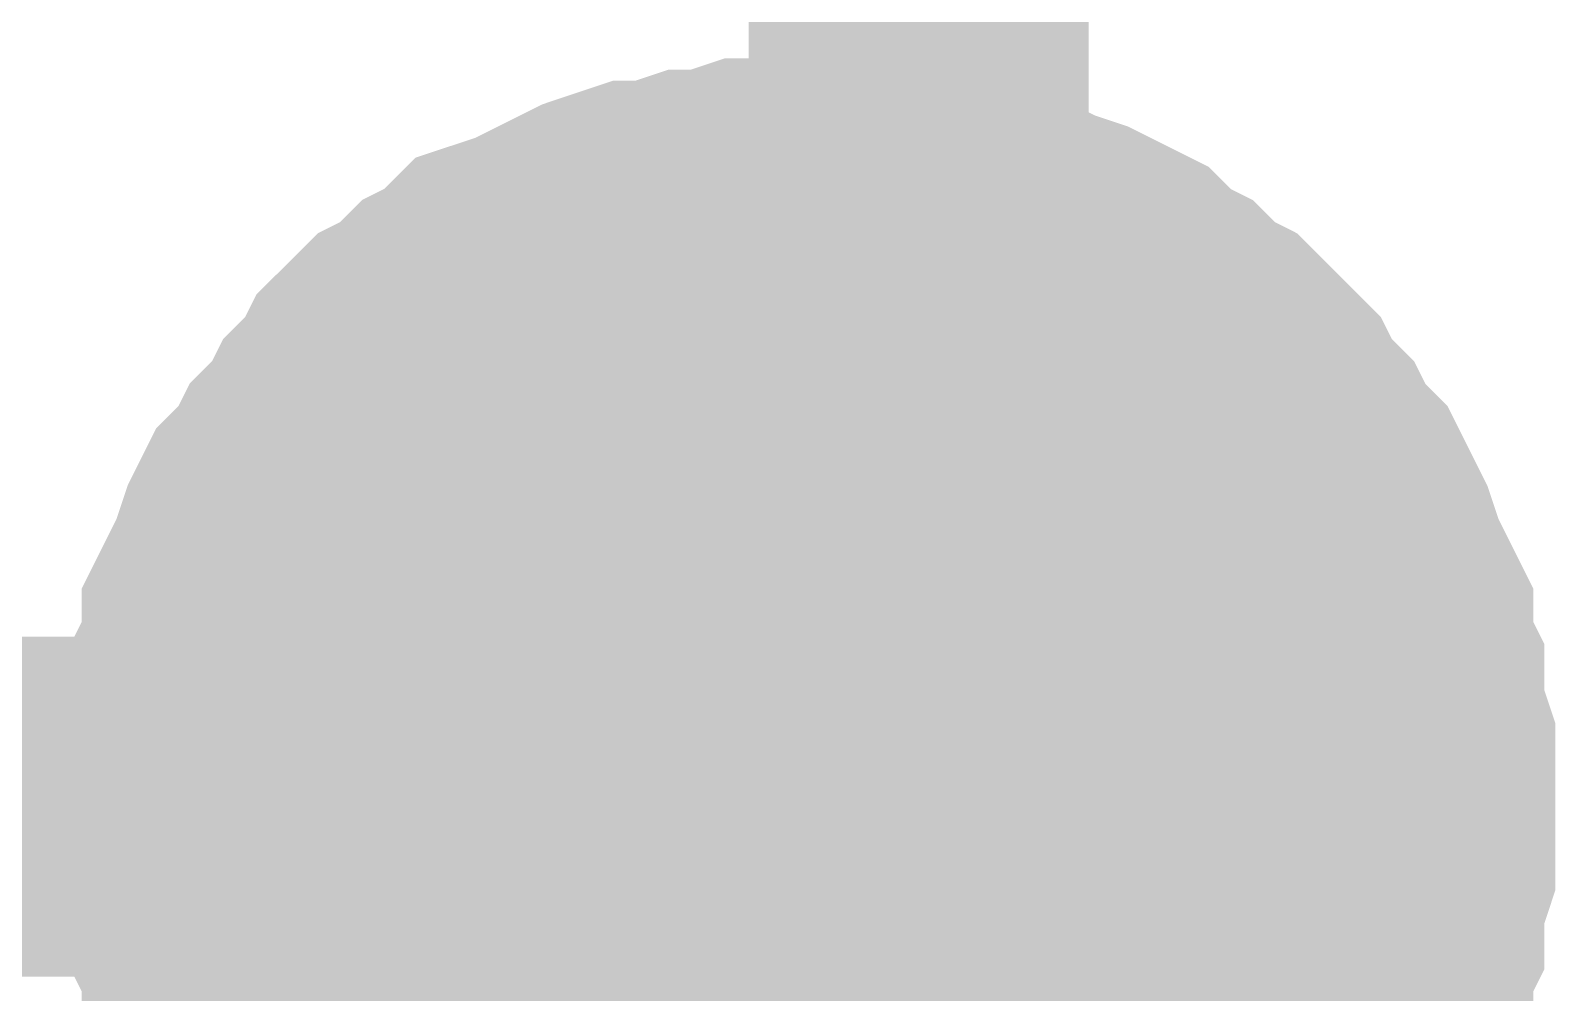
# Model space of a CAD drawing. Header units: inches. Extents: x 0 to 16.9, y 0 to 11.7.
# Drawn here: x 6.7845 to 6.8374, y 1.165 to 1.1984 of the extents above; entities that cross this region are included whole.
import ezdxf

# ---------------------------------------------------------------- set-up
doc = ezdxf.new("R2010")
doc.units = ezdxf.units.IN
doc.header["$MEASUREMENT"] = 0
doc.layers.add('Sheet', color=255, linetype='Continuous')

msp = doc.modelspace()

# ---------------------------------------------------------------- linework, layer by layer
at = {"layer": 'Sheet'}
for points in [[(6.754746, 1.171452, 0.0118, 0.0118, 0), (6.811453, 1.171452, 0.0118, 0.0118, 0), (6.815311, 1.171452, 0.0118, 0.0118, 0), (6.815311, 1.271388, 0.0118, 0.0118, 0), (6.815311, 1.371324, 0.0118, 0.0118, 0), (6.754746, 1.371324, 0.0118, 0.0118, 0)], [(6.791394, 1.171452, 0.0118, 0.0118, 0), (6.791394, 1.17261, 0.0118, 0.0118, 0), (6.791394, 1.173381, 0.0118, 0.0118, 0), (6.791779, 1.174539, 0.0118, 0.0118, 0), (6.791779, 1.175697, 0.0118, 0.0118, 0), (6.792165, 1.176468, 0.0118, 0.0118, 0), (6.792165, 1.177626, 0.0118, 0.0118, 0), (6.792551, 1.178397, 0.0118, 0.0118, 0), (6.792937, 1.179169, 0.0118, 0.0118, 0), (6.793323, 1.180327, 0.0118, 0.0118, 0), (6.793708, 1.181098, 0.0118, 0.0118, 0), (6.79448, 1.18187, 0.0118, 0.0118, 0), (6.794866, 1.182642, 0.0118, 0.0118, 0), (6.795637, 1.183414, 0.0118, 0.0118, 0), (6.796023, 1.184185, 0.0118, 0.0118, 0), (6.796794, 1.184957, 0.0118, 0.0118, 0), (6.79718, 1.185729, 0.0118, 0.0118, 0), (6.797952, 1.1865, 0.0118, 0.0118, 0), (6.798723, 1.186886, 0.0118, 0.0118, 0), (6.799495, 1.187658, 0.0118, 0.0118, 0), (6.800266, 1.188044, 0.0118, 0.0118, 0), (6.801038, 1.188816, 0.0118, 0.0118, 0), (6.802195, 1.189201, 0.0118, 0.0118, 0), (6.802967, 1.189587, 0.0118, 0.0118, 0), (6.803738, 1.189973, 0.0118, 0.0118, 0), (6.80451, 1.190359, 0.0118, 0.0118, 0), (6.805667, 1.190745, 0.0118, 0.0118, 0), (6.806439, 1.190745, 0.0118, 0.0118, 0), (6.807596, 1.191131, 0.0118, 0.0118, 0), (6.808367, 1.191131, 0.0118, 0.0118, 0), (6.809525, 1.191517, 0.0118, 0.0118, 0), (6.810296, 1.191517, 0.0118, 0.0118, 0), (6.811453, 1.191517, 0.0118, 0.0118, 0)], [(6.791394, 1.171452, 0.0118, 0.0118, 0), (6.791394, 1.17261, 0.0118, 0.0118, 0), (6.791394, 1.173381, 0.0118, 0.0118, 0), (6.791779, 1.174539, 0.0118, 0.0118, 0), (6.791779, 1.175697, 0.0118, 0.0118, 0), (6.792165, 1.176468, 0.0118, 0.0118, 0), (6.792165, 1.177626, 0.0118, 0.0118, 0), (6.792551, 1.178397, 0.0118, 0.0118, 0), (6.792937, 1.179169, 0.0118, 0.0118, 0), (6.793323, 1.180327, 0.0118, 0.0118, 0), (6.793708, 1.181098, 0.0118, 0.0118, 0), (6.79448, 1.18187, 0.0118, 0.0118, 0), (6.794866, 1.182642, 0.0118, 0.0118, 0), (6.795637, 1.183414, 0.0118, 0.0118, 0), (6.796023, 1.184185, 0.0118, 0.0118, 0), (6.796794, 1.184957, 0.0118, 0.0118, 0), (6.79718, 1.185729, 0.0118, 0.0118, 0), (6.797952, 1.1865, 0.0118, 0.0118, 0), (6.798723, 1.186886, 0.0118, 0.0118, 0), (6.799495, 1.187658, 0.0118, 0.0118, 0), (6.800266, 1.188044, 0.0118, 0.0118, 0), (6.801038, 1.188816, 0.0118, 0.0118, 0), (6.802195, 1.189201, 0.0118, 0.0118, 0), (6.802967, 1.189587, 0.0118, 0.0118, 0), (6.803738, 1.189973, 0.0118, 0.0118, 0), (6.80451, 1.190359, 0.0118, 0.0118, 0), (6.805667, 1.190745, 0.0118, 0.0118, 0), (6.806439, 1.190745, 0.0118, 0.0118, 0), (6.807596, 1.191131, 0.0118, 0.0118, 0), (6.808367, 1.191131, 0.0118, 0.0118, 0), (6.809525, 1.191517, 0.0118, 0.0118, 0), (6.810296, 1.191517, 0.0118, 0.0118, 0), (6.811453, 1.191517, 0.0118, 0.0118, 0)], [(6.791394, 1.171452, 0.0118, 0.0118, 0), (6.791394, 1.17261, 0.0118, 0.0118, 0), (6.791394, 1.173381, 0.0118, 0.0118, 0), (6.791779, 1.174539, 0.0118, 0.0118, 0), (6.791779, 1.175697, 0.0118, 0.0118, 0), (6.792165, 1.176468, 0.0118, 0.0118, 0), (6.792165, 1.177626, 0.0118, 0.0118, 0), (6.792551, 1.178397, 0.0118, 0.0118, 0), (6.792937, 1.179169, 0.0118, 0.0118, 0), (6.793323, 1.180327, 0.0118, 0.0118, 0), (6.793708, 1.181098, 0.0118, 0.0118, 0), (6.79448, 1.18187, 0.0118, 0.0118, 0), (6.794866, 1.182642, 0.0118, 0.0118, 0), (6.795637, 1.183414, 0.0118, 0.0118, 0), (6.796023, 1.184185, 0.0118, 0.0118, 0), (6.796794, 1.184957, 0.0118, 0.0118, 0), (6.79718, 1.185729, 0.0118, 0.0118, 0), (6.797952, 1.1865, 0.0118, 0.0118, 0), (6.798723, 1.186886, 0.0118, 0.0118, 0), (6.799495, 1.187658, 0.0118, 0.0118, 0), (6.800266, 1.188044, 0.0118, 0.0118, 0), (6.801038, 1.188816, 0.0118, 0.0118, 0), (6.802195, 1.189201, 0.0118, 0.0118, 0), (6.802967, 1.189587, 0.0118, 0.0118, 0), (6.803738, 1.189973, 0.0118, 0.0118, 0), (6.80451, 1.190359, 0.0118, 0.0118, 0), (6.805667, 1.190745, 0.0118, 0.0118, 0), (6.806439, 1.190745, 0.0118, 0.0118, 0), (6.807596, 1.191131, 0.0118, 0.0118, 0), (6.808367, 1.191131, 0.0118, 0.0118, 0), (6.809525, 1.191517, 0.0118, 0.0118, 0), (6.810296, 1.191517, 0.0118, 0.0118, 0), (6.811453, 1.191517, 0.0118, 0.0118, 0)], [(6.791394, 1.171452, 0.0118, 0.0118, 0), (6.791394, 1.17261, 0.0118, 0.0118, 0), (6.791394, 1.173381, 0.0118, 0.0118, 0), (6.791779, 1.174539, 0.0118, 0.0118, 0), (6.791779, 1.175697, 0.0118, 0.0118, 0), (6.792165, 1.176468, 0.0118, 0.0118, 0), (6.792165, 1.177626, 0.0118, 0.0118, 0), (6.792551, 1.178397, 0.0118, 0.0118, 0), (6.792937, 1.179169, 0.0118, 0.0118, 0), (6.793323, 1.180327, 0.0118, 0.0118, 0), (6.793708, 1.181098, 0.0118, 0.0118, 0), (6.79448, 1.18187, 0.0118, 0.0118, 0), (6.794866, 1.182642, 0.0118, 0.0118, 0), (6.795637, 1.183414, 0.0118, 0.0118, 0), (6.796023, 1.184185, 0.0118, 0.0118, 0), (6.796794, 1.184957, 0.0118, 0.0118, 0), (6.79718, 1.185729, 0.0118, 0.0118, 0), (6.797952, 1.1865, 0.0118, 0.0118, 0), (6.798723, 1.186886, 0.0118, 0.0118, 0), (6.799495, 1.187658, 0.0118, 0.0118, 0), (6.800266, 1.188044, 0.0118, 0.0118, 0), (6.801038, 1.188816, 0.0118, 0.0118, 0), (6.802195, 1.189201, 0.0118, 0.0118, 0), (6.802967, 1.189587, 0.0118, 0.0118, 0), (6.803738, 1.189973, 0.0118, 0.0118, 0), (6.80451, 1.190359, 0.0118, 0.0118, 0), (6.805667, 1.190745, 0.0118, 0.0118, 0), (6.806439, 1.190745, 0.0118, 0.0118, 0), (6.807596, 1.191131, 0.0118, 0.0118, 0), (6.808367, 1.191131, 0.0118, 0.0118, 0), (6.809525, 1.191517, 0.0118, 0.0118, 0), (6.810296, 1.191517, 0.0118, 0.0118, 0), (6.811453, 1.191517, 0.0118, 0.0118, 0)], [(6.811453, 1.191517, 0.0118, 0.0118, 0), (6.811453, 1.191517, 0.0118, 0.0118, 0)], [(6.811453, 1.191517, 0.0118, 0.0118, 0), (6.812611, 1.191517, 0.0118, 0.0118, 0), (6.813382, 1.191517, 0.0118, 0.0118, 0), (6.81454, 1.191131, 0.0118, 0.0118, 0), (6.815697, 1.191131, 0.0118, 0.0118, 0), (6.816468, 1.190745, 0.0118, 0.0118, 0), (6.817626, 1.190745, 0.0118, 0.0118, 0), (6.818397, 1.190359, 0.0118, 0.0118, 0), (6.819169, 1.189973, 0.0118, 0.0118, 0), (6.820326, 1.189587, 0.0118, 0.0118, 0), (6.821098, 1.189201, 0.0118, 0.0118, 0), (6.821869, 1.188816, 0.0118, 0.0118, 0), (6.822641, 1.188044, 0.0118, 0.0118, 0), (6.823412, 1.187658, 0.0118, 0.0118, 0), (6.824184, 1.186886, 0.0118, 0.0118, 0), (6.824955, 1.1865, 0.0118, 0.0118, 0), (6.825727, 1.185729, 0.0118, 0.0118, 0), (6.826498, 1.184957, 0.0118, 0.0118, 0), (6.826884, 1.184185, 0.0118, 0.0118, 0), (6.827656, 1.183414, 0.0118, 0.0118, 0), (6.828041, 1.182642, 0.0118, 0.0118, 0), (6.828813, 1.18187, 0.0118, 0.0118, 0), (6.829199, 1.181098, 0.0118, 0.0118, 0), (6.829584, 1.180327, 0.0118, 0.0118, 0), (6.82997, 1.179169, 0.0118, 0.0118, 0), (6.830356, 1.178397, 0.0118, 0.0118, 0), (6.830742, 1.177626, 0.0118, 0.0118, 0), (6.830742, 1.176468, 0.0118, 0.0118, 0), (6.831128, 1.175697, 0.0118, 0.0118, 0), (6.831128, 1.174539, 0.0118, 0.0118, 0), (6.831513, 1.173381, 0.0118, 0.0118, 0), (6.831513, 1.17261, 0.0118, 0.0118, 0), (6.831513, 1.171452, 0.0118, 0.0118, 0)], [(6.811453, 1.191517, 0.0118, 0.0118, 0), (6.811453, 1.191517, 0.0118, 0.0118, 0)], [(6.811453, 1.191517, 0.0118, 0.0118, 0), (6.812611, 1.191517, 0.0118, 0.0118, 0), (6.813382, 1.191517, 0.0118, 0.0118, 0), (6.81454, 1.191131, 0.0118, 0.0118, 0), (6.815697, 1.191131, 0.0118, 0.0118, 0), (6.816468, 1.190745, 0.0118, 0.0118, 0), (6.817626, 1.190745, 0.0118, 0.0118, 0), (6.818397, 1.190359, 0.0118, 0.0118, 0), (6.819169, 1.189973, 0.0118, 0.0118, 0), (6.820326, 1.189587, 0.0118, 0.0118, 0), (6.821098, 1.189201, 0.0118, 0.0118, 0), (6.821869, 1.188816, 0.0118, 0.0118, 0), (6.822641, 1.188044, 0.0118, 0.0118, 0), (6.823412, 1.187658, 0.0118, 0.0118, 0), (6.824184, 1.186886, 0.0118, 0.0118, 0), (6.824955, 1.1865, 0.0118, 0.0118, 0), (6.825727, 1.185729, 0.0118, 0.0118, 0), (6.826498, 1.184957, 0.0118, 0.0118, 0), (6.826884, 1.184185, 0.0118, 0.0118, 0), (6.827656, 1.183414, 0.0118, 0.0118, 0), (6.828041, 1.182642, 0.0118, 0.0118, 0), (6.828813, 1.18187, 0.0118, 0.0118, 0), (6.829199, 1.181098, 0.0118, 0.0118, 0), (6.829584, 1.180327, 0.0118, 0.0118, 0), (6.82997, 1.179169, 0.0118, 0.0118, 0), (6.830356, 1.178397, 0.0118, 0.0118, 0), (6.830742, 1.177626, 0.0118, 0.0118, 0), (6.830742, 1.176468, 0.0118, 0.0118, 0), (6.831128, 1.175697, 0.0118, 0.0118, 0), (6.831128, 1.174539, 0.0118, 0.0118, 0), (6.831513, 1.173381, 0.0118, 0.0118, 0), (6.831513, 1.17261, 0.0118, 0.0118, 0), (6.831513, 1.171452, 0.0118, 0.0118, 0)], [(6.811453, 1.191517, 0.0118, 0.0118, 0), (6.811453, 1.191517, 0.0118, 0.0118, 0)], [(6.811453, 1.191517, 0.0118, 0.0118, 0), (6.812611, 1.191517, 0.0118, 0.0118, 0), (6.813382, 1.191517, 0.0118, 0.0118, 0), (6.81454, 1.191131, 0.0118, 0.0118, 0), (6.815697, 1.191131, 0.0118, 0.0118, 0), (6.816468, 1.190745, 0.0118, 0.0118, 0), (6.817626, 1.190745, 0.0118, 0.0118, 0), (6.818397, 1.190359, 0.0118, 0.0118, 0), (6.819169, 1.189973, 0.0118, 0.0118, 0), (6.820326, 1.189587, 0.0118, 0.0118, 0), (6.821098, 1.189201, 0.0118, 0.0118, 0), (6.821869, 1.188816, 0.0118, 0.0118, 0), (6.822641, 1.188044, 0.0118, 0.0118, 0), (6.823412, 1.187658, 0.0118, 0.0118, 0), (6.824184, 1.186886, 0.0118, 0.0118, 0), (6.824955, 1.1865, 0.0118, 0.0118, 0), (6.825727, 1.185729, 0.0118, 0.0118, 0), (6.826498, 1.184957, 0.0118, 0.0118, 0), (6.826884, 1.184185, 0.0118, 0.0118, 0), (6.827656, 1.183414, 0.0118, 0.0118, 0), (6.828041, 1.182642, 0.0118, 0.0118, 0), (6.828813, 1.18187, 0.0118, 0.0118, 0), (6.829199, 1.181098, 0.0118, 0.0118, 0), (6.829584, 1.180327, 0.0118, 0.0118, 0), (6.82997, 1.179169, 0.0118, 0.0118, 0), (6.830356, 1.178397, 0.0118, 0.0118, 0), (6.830742, 1.177626, 0.0118, 0.0118, 0), (6.830742, 1.176468, 0.0118, 0.0118, 0), (6.831128, 1.175697, 0.0118, 0.0118, 0), (6.831128, 1.174539, 0.0118, 0.0118, 0), (6.831513, 1.173381, 0.0118, 0.0118, 0), (6.831513, 1.17261, 0.0118, 0.0118, 0), (6.831513, 1.171452, 0.0118, 0.0118, 0)], [(6.811453, 1.191517, 0.0118, 0.0118, 0), (6.811453, 1.191517, 0.0118, 0.0118, 0)], [(6.811453, 1.191517, 0.0118, 0.0118, 0), (6.812611, 1.191517, 0.0118, 0.0118, 0), (6.813382, 1.191517, 0.0118, 0.0118, 0), (6.81454, 1.191131, 0.0118, 0.0118, 0), (6.815697, 1.191131, 0.0118, 0.0118, 0), (6.816468, 1.190745, 0.0118, 0.0118, 0), (6.817626, 1.190745, 0.0118, 0.0118, 0), (6.818397, 1.190359, 0.0118, 0.0118, 0), (6.819169, 1.189973, 0.0118, 0.0118, 0), (6.820326, 1.189587, 0.0118, 0.0118, 0), (6.821098, 1.189201, 0.0118, 0.0118, 0), (6.821869, 1.188816, 0.0118, 0.0118, 0), (6.822641, 1.188044, 0.0118, 0.0118, 0), (6.823412, 1.187658, 0.0118, 0.0118, 0), (6.824184, 1.186886, 0.0118, 0.0118, 0), (6.824955, 1.1865, 0.0118, 0.0118, 0), (6.825727, 1.185729, 0.0118, 0.0118, 0), (6.826498, 1.184957, 0.0118, 0.0118, 0), (6.826884, 1.184185, 0.0118, 0.0118, 0), (6.827656, 1.183414, 0.0118, 0.0118, 0), (6.828041, 1.182642, 0.0118, 0.0118, 0), (6.828813, 1.18187, 0.0118, 0.0118, 0), (6.829199, 1.181098, 0.0118, 0.0118, 0), (6.829584, 1.180327, 0.0118, 0.0118, 0), (6.82997, 1.179169, 0.0118, 0.0118, 0), (6.830356, 1.178397, 0.0118, 0.0118, 0), (6.830742, 1.177626, 0.0118, 0.0118, 0), (6.830742, 1.176468, 0.0118, 0.0118, 0), (6.831128, 1.175697, 0.0118, 0.0118, 0), (6.831128, 1.174539, 0.0118, 0.0118, 0), (6.831513, 1.173381, 0.0118, 0.0118, 0), (6.831513, 1.17261, 0.0118, 0.0118, 0), (6.831513, 1.171452, 0.0118, 0.0118, 0)], [(6.791394, 1.171452, 0.0039, 0.0039, 0), (6.791394, 1.17261, 0.0039, 0.0039, 0), (6.791394, 1.173381, 0.0039, 0.0039, 0), (6.791779, 1.174539, 0.0039, 0.0039, 0), (6.791779, 1.175697, 0.0039, 0.0039, 0), (6.792165, 1.176468, 0.0039, 0.0039, 0), (6.792165, 1.177626, 0.0039, 0.0039, 0), (6.792551, 1.178397, 0.0039, 0.0039, 0), (6.792937, 1.179169, 0.0039, 0.0039, 0), (6.793323, 1.180327, 0.0039, 0.0039, 0), (6.793708, 1.181098, 0.0039, 0.0039, 0), (6.79448, 1.18187, 0.0039, 0.0039, 0), (6.794866, 1.182642, 0.0039, 0.0039, 0), (6.795637, 1.183414, 0.0039, 0.0039, 0), (6.796023, 1.184185, 0.0039, 0.0039, 0), (6.796794, 1.184957, 0.0039, 0.0039, 0), (6.79718, 1.185729, 0.0039, 0.0039, 0), (6.797952, 1.1865, 0.0039, 0.0039, 0), (6.798723, 1.186886, 0.0039, 0.0039, 0), (6.799495, 1.187658, 0.0039, 0.0039, 0), (6.800266, 1.188044, 0.0039, 0.0039, 0), (6.801038, 1.188816, 0.0039, 0.0039, 0), (6.802195, 1.189201, 0.0039, 0.0039, 0), (6.802967, 1.189587, 0.0039, 0.0039, 0), (6.803738, 1.189973, 0.0039, 0.0039, 0), (6.80451, 1.190359, 0.0039, 0.0039, 0), (6.805667, 1.190745, 0.0039, 0.0039, 0), (6.806439, 1.190745, 0.0039, 0.0039, 0), (6.807596, 1.191131, 0.0039, 0.0039, 0), (6.808367, 1.191131, 0.0039, 0.0039, 0), (6.809525, 1.191517, 0.0039, 0.0039, 0), (6.810296, 1.191517, 0.0039, 0.0039, 0), (6.811453, 1.191517, 0.0039, 0.0039, 0)], [(6.791394, 1.171452, 0.0039, 0.0039, 0), (6.791394, 1.17261, 0.0039, 0.0039, 0), (6.791394, 1.173381, 0.0039, 0.0039, 0), (6.791779, 1.174539, 0.0039, 0.0039, 0), (6.791779, 1.175697, 0.0039, 0.0039, 0), (6.792165, 1.176468, 0.0039, 0.0039, 0), (6.792165, 1.177626, 0.0039, 0.0039, 0), (6.792551, 1.178397, 0.0039, 0.0039, 0), (6.792937, 1.179169, 0.0039, 0.0039, 0), (6.793323, 1.180327, 0.0039, 0.0039, 0), (6.793708, 1.181098, 0.0039, 0.0039, 0), (6.79448, 1.18187, 0.0039, 0.0039, 0), (6.794866, 1.182642, 0.0039, 0.0039, 0), (6.795637, 1.183414, 0.0039, 0.0039, 0), (6.796023, 1.184185, 0.0039, 0.0039, 0), (6.796794, 1.184957, 0.0039, 0.0039, 0), (6.79718, 1.185729, 0.0039, 0.0039, 0), (6.797952, 1.1865, 0.0039, 0.0039, 0), (6.798723, 1.186886, 0.0039, 0.0039, 0), (6.799495, 1.187658, 0.0039, 0.0039, 0), (6.800266, 1.188044, 0.0039, 0.0039, 0), (6.801038, 1.188816, 0.0039, 0.0039, 0), (6.802195, 1.189201, 0.0039, 0.0039, 0), (6.802967, 1.189587, 0.0039, 0.0039, 0), (6.803738, 1.189973, 0.0039, 0.0039, 0), (6.80451, 1.190359, 0.0039, 0.0039, 0), (6.805667, 1.190745, 0.0039, 0.0039, 0), (6.806439, 1.190745, 0.0039, 0.0039, 0), (6.807596, 1.191131, 0.0039, 0.0039, 0), (6.808367, 1.191131, 0.0039, 0.0039, 0), (6.809525, 1.191517, 0.0039, 0.0039, 0), (6.810296, 1.191517, 0.0039, 0.0039, 0), (6.811453, 1.191517, 0.0039, 0.0039, 0)], [(6.791394, 1.171452, 0.0039, 0.0039, 0), (6.791394, 1.17261, 0.0039, 0.0039, 0), (6.791394, 1.173381, 0.0039, 0.0039, 0), (6.791779, 1.174539, 0.0039, 0.0039, 0), (6.791779, 1.175697, 0.0039, 0.0039, 0), (6.792165, 1.176468, 0.0039, 0.0039, 0), (6.792165, 1.177626, 0.0039, 0.0039, 0), (6.792551, 1.178397, 0.0039, 0.0039, 0), (6.792937, 1.179169, 0.0039, 0.0039, 0), (6.793323, 1.180327, 0.0039, 0.0039, 0), (6.793708, 1.181098, 0.0039, 0.0039, 0), (6.79448, 1.18187, 0.0039, 0.0039, 0), (6.794866, 1.182642, 0.0039, 0.0039, 0), (6.795637, 1.183414, 0.0039, 0.0039, 0), (6.796023, 1.184185, 0.0039, 0.0039, 0), (6.796794, 1.184957, 0.0039, 0.0039, 0), (6.79718, 1.185729, 0.0039, 0.0039, 0), (6.797952, 1.1865, 0.0039, 0.0039, 0), (6.798723, 1.186886, 0.0039, 0.0039, 0), (6.799495, 1.187658, 0.0039, 0.0039, 0), (6.800266, 1.188044, 0.0039, 0.0039, 0), (6.801038, 1.188816, 0.0039, 0.0039, 0), (6.802195, 1.189201, 0.0039, 0.0039, 0), (6.802967, 1.189587, 0.0039, 0.0039, 0), (6.803738, 1.189973, 0.0039, 0.0039, 0), (6.80451, 1.190359, 0.0039, 0.0039, 0), (6.805667, 1.190745, 0.0039, 0.0039, 0), (6.806439, 1.190745, 0.0039, 0.0039, 0), (6.807596, 1.191131, 0.0039, 0.0039, 0), (6.808367, 1.191131, 0.0039, 0.0039, 0), (6.809525, 1.191517, 0.0039, 0.0039, 0), (6.810296, 1.191517, 0.0039, 0.0039, 0), (6.811453, 1.191517, 0.0039, 0.0039, 0)], [(6.791394, 1.171452, 0.0039, 0.0039, 0), (6.791394, 1.17261, 0.0039, 0.0039, 0), (6.791394, 1.173381, 0.0039, 0.0039, 0), (6.791779, 1.174539, 0.0039, 0.0039, 0), (6.791779, 1.175697, 0.0039, 0.0039, 0), (6.792165, 1.176468, 0.0039, 0.0039, 0), (6.792165, 1.177626, 0.0039, 0.0039, 0), (6.792551, 1.178397, 0.0039, 0.0039, 0), (6.792937, 1.179169, 0.0039, 0.0039, 0), (6.793323, 1.180327, 0.0039, 0.0039, 0), (6.793708, 1.181098, 0.0039, 0.0039, 0), (6.79448, 1.18187, 0.0039, 0.0039, 0), (6.794866, 1.182642, 0.0039, 0.0039, 0), (6.795637, 1.183414, 0.0039, 0.0039, 0), (6.796023, 1.184185, 0.0039, 0.0039, 0), (6.796794, 1.184957, 0.0039, 0.0039, 0), (6.79718, 1.185729, 0.0039, 0.0039, 0), (6.797952, 1.1865, 0.0039, 0.0039, 0), (6.798723, 1.186886, 0.0039, 0.0039, 0), (6.799495, 1.187658, 0.0039, 0.0039, 0), (6.800266, 1.188044, 0.0039, 0.0039, 0), (6.801038, 1.188816, 0.0039, 0.0039, 0), (6.802195, 1.189201, 0.0039, 0.0039, 0), (6.802967, 1.189587, 0.0039, 0.0039, 0), (6.803738, 1.189973, 0.0039, 0.0039, 0), (6.80451, 1.190359, 0.0039, 0.0039, 0), (6.805667, 1.190745, 0.0039, 0.0039, 0), (6.806439, 1.190745, 0.0039, 0.0039, 0), (6.807596, 1.191131, 0.0039, 0.0039, 0), (6.808367, 1.191131, 0.0039, 0.0039, 0), (6.809525, 1.191517, 0.0039, 0.0039, 0), (6.810296, 1.191517, 0.0039, 0.0039, 0), (6.811453, 1.191517, 0.0039, 0.0039, 0)], [(6.811453, 1.191517, 0.0039, 0.0039, 0), (6.811453, 1.191517, 0.0039, 0.0039, 0)], [(6.811453, 1.191517, 0.0039, 0.0039, 0), (6.812611, 1.191517, 0.0039, 0.0039, 0), (6.813382, 1.191517, 0.0039, 0.0039, 0), (6.81454, 1.191131, 0.0039, 0.0039, 0), (6.815697, 1.191131, 0.0039, 0.0039, 0), (6.816468, 1.190745, 0.0039, 0.0039, 0), (6.817626, 1.190745, 0.0039, 0.0039, 0), (6.818397, 1.190359, 0.0039, 0.0039, 0), (6.819169, 1.189973, 0.0039, 0.0039, 0), (6.820326, 1.189587, 0.0039, 0.0039, 0), (6.821098, 1.189201, 0.0039, 0.0039, 0), (6.821869, 1.188816, 0.0039, 0.0039, 0), (6.822641, 1.188044, 0.0039, 0.0039, 0), (6.823412, 1.187658, 0.0039, 0.0039, 0), (6.824184, 1.186886, 0.0039, 0.0039, 0), (6.824955, 1.1865, 0.0039, 0.0039, 0), (6.825727, 1.185729, 0.0039, 0.0039, 0), (6.826498, 1.184957, 0.0039, 0.0039, 0), (6.826884, 1.184185, 0.0039, 0.0039, 0), (6.827656, 1.183414, 0.0039, 0.0039, 0), (6.828041, 1.182642, 0.0039, 0.0039, 0), (6.828813, 1.18187, 0.0039, 0.0039, 0), (6.829199, 1.181098, 0.0039, 0.0039, 0), (6.829584, 1.180327, 0.0039, 0.0039, 0), (6.82997, 1.179169, 0.0039, 0.0039, 0), (6.830356, 1.178397, 0.0039, 0.0039, 0), (6.830742, 1.177626, 0.0039, 0.0039, 0), (6.830742, 1.176468, 0.0039, 0.0039, 0), (6.831128, 1.175697, 0.0039, 0.0039, 0), (6.831128, 1.174539, 0.0039, 0.0039, 0), (6.831513, 1.173381, 0.0039, 0.0039, 0), (6.831513, 1.17261, 0.0039, 0.0039, 0), (6.831513, 1.171452, 0.0039, 0.0039, 0)], [(6.811453, 1.191517, 0.0039, 0.0039, 0), (6.811453, 1.191517, 0.0039, 0.0039, 0)], [(6.811453, 1.191517, 0.0039, 0.0039, 0), (6.812611, 1.191517, 0.0039, 0.0039, 0), (6.813382, 1.191517, 0.0039, 0.0039, 0), (6.81454, 1.191131, 0.0039, 0.0039, 0), (6.815697, 1.191131, 0.0039, 0.0039, 0), (6.816468, 1.190745, 0.0039, 0.0039, 0), (6.817626, 1.190745, 0.0039, 0.0039, 0), (6.818397, 1.190359, 0.0039, 0.0039, 0), (6.819169, 1.189973, 0.0039, 0.0039, 0), (6.820326, 1.189587, 0.0039, 0.0039, 0), (6.821098, 1.189201, 0.0039, 0.0039, 0), (6.821869, 1.188816, 0.0039, 0.0039, 0), (6.822641, 1.188044, 0.0039, 0.0039, 0), (6.823412, 1.187658, 0.0039, 0.0039, 0), (6.824184, 1.186886, 0.0039, 0.0039, 0), (6.824955, 1.1865, 0.0039, 0.0039, 0), (6.825727, 1.185729, 0.0039, 0.0039, 0), (6.826498, 1.184957, 0.0039, 0.0039, 0), (6.826884, 1.184185, 0.0039, 0.0039, 0), (6.827656, 1.183414, 0.0039, 0.0039, 0), (6.828041, 1.182642, 0.0039, 0.0039, 0), (6.828813, 1.18187, 0.0039, 0.0039, 0), (6.829199, 1.181098, 0.0039, 0.0039, 0), (6.829584, 1.180327, 0.0039, 0.0039, 0), (6.82997, 1.179169, 0.0039, 0.0039, 0), (6.830356, 1.178397, 0.0039, 0.0039, 0), (6.830742, 1.177626, 0.0039, 0.0039, 0), (6.830742, 1.176468, 0.0039, 0.0039, 0), (6.831128, 1.175697, 0.0039, 0.0039, 0), (6.831128, 1.174539, 0.0039, 0.0039, 0), (6.831513, 1.173381, 0.0039, 0.0039, 0), (6.831513, 1.17261, 0.0039, 0.0039, 0), (6.831513, 1.171452, 0.0039, 0.0039, 0)], [(6.811453, 1.191517, 0.0039, 0.0039, 0), (6.811453, 1.191517, 0.0039, 0.0039, 0)], [(6.811453, 1.191517, 0.0039, 0.0039, 0), (6.812611, 1.191517, 0.0039, 0.0039, 0), (6.813382, 1.191517, 0.0039, 0.0039, 0), (6.81454, 1.191131, 0.0039, 0.0039, 0), (6.815697, 1.191131, 0.0039, 0.0039, 0), (6.816468, 1.190745, 0.0039, 0.0039, 0), (6.817626, 1.190745, 0.0039, 0.0039, 0), (6.818397, 1.190359, 0.0039, 0.0039, 0), (6.819169, 1.189973, 0.0039, 0.0039, 0), (6.820326, 1.189587, 0.0039, 0.0039, 0), (6.821098, 1.189201, 0.0039, 0.0039, 0), (6.821869, 1.188816, 0.0039, 0.0039, 0), (6.822641, 1.188044, 0.0039, 0.0039, 0), (6.823412, 1.187658, 0.0039, 0.0039, 0), (6.824184, 1.186886, 0.0039, 0.0039, 0), (6.824955, 1.1865, 0.0039, 0.0039, 0), (6.825727, 1.185729, 0.0039, 0.0039, 0), (6.826498, 1.184957, 0.0039, 0.0039, 0), (6.826884, 1.184185, 0.0039, 0.0039, 0), (6.827656, 1.183414, 0.0039, 0.0039, 0), (6.828041, 1.182642, 0.0039, 0.0039, 0), (6.828813, 1.18187, 0.0039, 0.0039, 0), (6.829199, 1.181098, 0.0039, 0.0039, 0), (6.829584, 1.180327, 0.0039, 0.0039, 0), (6.82997, 1.179169, 0.0039, 0.0039, 0), (6.830356, 1.178397, 0.0039, 0.0039, 0), (6.830742, 1.177626, 0.0039, 0.0039, 0), (6.830742, 1.176468, 0.0039, 0.0039, 0), (6.831128, 1.175697, 0.0039, 0.0039, 0), (6.831128, 1.174539, 0.0039, 0.0039, 0), (6.831513, 1.173381, 0.0039, 0.0039, 0), (6.831513, 1.17261, 0.0039, 0.0039, 0), (6.831513, 1.171452, 0.0039, 0.0039, 0)], [(6.811453, 1.191517, 0.0039, 0.0039, 0), (6.811453, 1.191517, 0.0039, 0.0039, 0)], [(6.811453, 1.191517, 0.0039, 0.0039, 0), (6.812611, 1.191517, 0.0039, 0.0039, 0), (6.813382, 1.191517, 0.0039, 0.0039, 0), (6.81454, 1.191131, 0.0039, 0.0039, 0), (6.815697, 1.191131, 0.0039, 0.0039, 0), (6.816468, 1.190745, 0.0039, 0.0039, 0), (6.817626, 1.190745, 0.0039, 0.0039, 0), (6.818397, 1.190359, 0.0039, 0.0039, 0), (6.819169, 1.189973, 0.0039, 0.0039, 0), (6.820326, 1.189587, 0.0039, 0.0039, 0), (6.821098, 1.189201, 0.0039, 0.0039, 0), (6.821869, 1.188816, 0.0039, 0.0039, 0), (6.822641, 1.188044, 0.0039, 0.0039, 0), (6.823412, 1.187658, 0.0039, 0.0039, 0), (6.824184, 1.186886, 0.0039, 0.0039, 0), (6.824955, 1.1865, 0.0039, 0.0039, 0), (6.825727, 1.185729, 0.0039, 0.0039, 0), (6.826498, 1.184957, 0.0039, 0.0039, 0), (6.826884, 1.184185, 0.0039, 0.0039, 0), (6.827656, 1.183414, 0.0039, 0.0039, 0), (6.828041, 1.182642, 0.0039, 0.0039, 0), (6.828813, 1.18187, 0.0039, 0.0039, 0), (6.829199, 1.181098, 0.0039, 0.0039, 0), (6.829584, 1.180327, 0.0039, 0.0039, 0), (6.82997, 1.179169, 0.0039, 0.0039, 0), (6.830356, 1.178397, 0.0039, 0.0039, 0), (6.830742, 1.177626, 0.0039, 0.0039, 0), (6.830742, 1.176468, 0.0039, 0.0039, 0), (6.831128, 1.175697, 0.0039, 0.0039, 0), (6.831128, 1.174539, 0.0039, 0.0039, 0), (6.831513, 1.173381, 0.0039, 0.0039, 0), (6.831513, 1.17261, 0.0039, 0.0039, 0), (6.831513, 1.171452, 0.0039, 0.0039, 0)], [(6.796023, 1.158719, 0.0118, 0.0118, 0), (6.795637, 1.159491, 0.0118, 0.0118, 0), (6.794866, 1.160262, 0.0118, 0.0118, 0), (6.79448, 1.161034, 0.0118, 0.0118, 0), (6.793708, 1.161806, 0.0118, 0.0118, 0), (6.793323, 1.162577, 0.0118, 0.0118, 0), (6.792937, 1.163735, 0.0118, 0.0118, 0), (6.792551, 1.164507, 0.0118, 0.0118, 0), (6.792165, 1.165278, 0.0118, 0.0118, 0), (6.792165, 1.166436, 0.0118, 0.0118, 0), (6.791779, 1.167208, 0.0118, 0.0118, 0), (6.791779, 1.168365, 0.0118, 0.0118, 0), (6.791394, 1.169523, 0.0118, 0.0118, 0), (6.791394, 1.170295, 0.0118, 0.0118, 0), (6.791394, 1.171452, 0.0118, 0.0118, 0)], [(6.791394, 1.171452, 0.0118, 0.0118, 0), (6.791394, 1.171452, 0.0118, 0.0118, 0)], [(6.796023, 1.158719, 0.0118, 0.0118, 0), (6.795637, 1.159491, 0.0118, 0.0118, 0), (6.794866, 1.160262, 0.0118, 0.0118, 0), (6.79448, 1.161034, 0.0118, 0.0118, 0), (6.793708, 1.161806, 0.0118, 0.0118, 0), (6.793323, 1.162577, 0.0118, 0.0118, 0), (6.792937, 1.163735, 0.0118, 0.0118, 0), (6.792551, 1.164507, 0.0118, 0.0118, 0), (6.792165, 1.165278, 0.0118, 0.0118, 0), (6.792165, 1.166436, 0.0118, 0.0118, 0), (6.791779, 1.167208, 0.0118, 0.0118, 0), (6.791779, 1.168365, 0.0118, 0.0118, 0), (6.791394, 1.169523, 0.0118, 0.0118, 0), (6.791394, 1.170295, 0.0118, 0.0118, 0), (6.791394, 1.171452, 0.0118, 0.0118, 0)], [(6.791394, 1.171452, 0.0118, 0.0118, 0), (6.791394, 1.171452, 0.0118, 0.0118, 0)], [(6.796023, 1.158719, 0.0118, 0.0118, 0), (6.795637, 1.159491, 0.0118, 0.0118, 0), (6.794866, 1.160262, 0.0118, 0.0118, 0), (6.79448, 1.161034, 0.0118, 0.0118, 0), (6.793708, 1.161806, 0.0118, 0.0118, 0), (6.793323, 1.162577, 0.0118, 0.0118, 0), (6.792937, 1.163735, 0.0118, 0.0118, 0), (6.792551, 1.164507, 0.0118, 0.0118, 0), (6.792165, 1.165278, 0.0118, 0.0118, 0), (6.792165, 1.166436, 0.0118, 0.0118, 0), (6.791779, 1.167208, 0.0118, 0.0118, 0), (6.791779, 1.168365, 0.0118, 0.0118, 0), (6.791394, 1.169523, 0.0118, 0.0118, 0), (6.791394, 1.170295, 0.0118, 0.0118, 0), (6.791394, 1.171452, 0.0118, 0.0118, 0)], [(6.791394, 1.171452, 0.0118, 0.0118, 0), (6.791394, 1.171452, 0.0118, 0.0118, 0)], [(6.796023, 1.158719, 0.0118, 0.0118, 0), (6.795637, 1.159491, 0.0118, 0.0118, 0), (6.794866, 1.160262, 0.0118, 0.0118, 0), (6.79448, 1.161034, 0.0118, 0.0118, 0), (6.793708, 1.161806, 0.0118, 0.0118, 0), (6.793323, 1.162577, 0.0118, 0.0118, 0), (6.792937, 1.163735, 0.0118, 0.0118, 0), (6.792551, 1.164507, 0.0118, 0.0118, 0), (6.792165, 1.165278, 0.0118, 0.0118, 0), (6.792165, 1.166436, 0.0118, 0.0118, 0), (6.791779, 1.167208, 0.0118, 0.0118, 0), (6.791779, 1.168365, 0.0118, 0.0118, 0), (6.791394, 1.169523, 0.0118, 0.0118, 0), (6.791394, 1.170295, 0.0118, 0.0118, 0), (6.791394, 1.171452, 0.0118, 0.0118, 0)], [(6.791394, 1.171452, 0.0118, 0.0118, 0), (6.791394, 1.171452, 0.0118, 0.0118, 0)], [(6.811453, 1.171452, 0.0118, 0.0118, 0), (6.811453, 0.94457, 0.0118, 0.0118, 0)], [(6.831513, 1.171452, 0.0118, 0.0118, 0), (6.831513, 1.170295, 0.0118, 0.0118, 0), (6.831513, 1.169523, 0.0118, 0.0118, 0), (6.831128, 1.168365, 0.0118, 0.0118, 0), (6.831128, 1.167208, 0.0118, 0.0118, 0), (6.830742, 1.166436, 0.0118, 0.0118, 0), (6.830742, 1.165278, 0.0118, 0.0118, 0), (6.830356, 1.164507, 0.0118, 0.0118, 0), (6.82997, 1.163735, 0.0118, 0.0118, 0), (6.829584, 1.162577, 0.0118, 0.0118, 0), (6.829199, 1.161806, 0.0118, 0.0118, 0), (6.828813, 1.161034, 0.0118, 0.0118, 0), (6.828041, 1.160262, 0.0118, 0.0118, 0), (6.827656, 1.159491, 0.0118, 0.0118, 0), (6.826884, 1.158719, 0.0118, 0.0118, 0)], [(6.831513, 1.171452, 0.0118, 0.0118, 0), (6.831513, 1.170295, 0.0118, 0.0118, 0), (6.831513, 1.169523, 0.0118, 0.0118, 0), (6.831128, 1.168365, 0.0118, 0.0118, 0), (6.831128, 1.167208, 0.0118, 0.0118, 0), (6.830742, 1.166436, 0.0118, 0.0118, 0), (6.830742, 1.165278, 0.0118, 0.0118, 0), (6.830356, 1.164507, 0.0118, 0.0118, 0), (6.82997, 1.163735, 0.0118, 0.0118, 0), (6.829584, 1.162577, 0.0118, 0.0118, 0), (6.829199, 1.161806, 0.0118, 0.0118, 0), (6.828813, 1.161034, 0.0118, 0.0118, 0), (6.828041, 1.160262, 0.0118, 0.0118, 0), (6.827656, 1.159491, 0.0118, 0.0118, 0), (6.826884, 1.158719, 0.0118, 0.0118, 0)], [(6.831513, 1.171452, 0.0118, 0.0118, 0), (6.831513, 1.170295, 0.0118, 0.0118, 0), (6.831513, 1.169523, 0.0118, 0.0118, 0), (6.831128, 1.168365, 0.0118, 0.0118, 0), (6.831128, 1.167208, 0.0118, 0.0118, 0), (6.830742, 1.166436, 0.0118, 0.0118, 0), (6.830742, 1.165278, 0.0118, 0.0118, 0), (6.830356, 1.164507, 0.0118, 0.0118, 0), (6.82997, 1.163735, 0.0118, 0.0118, 0), (6.829584, 1.162577, 0.0118, 0.0118, 0), (6.829199, 1.161806, 0.0118, 0.0118, 0), (6.828813, 1.161034, 0.0118, 0.0118, 0), (6.828041, 1.160262, 0.0118, 0.0118, 0), (6.827656, 1.159491, 0.0118, 0.0118, 0), (6.826884, 1.158719, 0.0118, 0.0118, 0)], [(6.831513, 1.171452, 0.0118, 0.0118, 0), (6.831513, 1.170295, 0.0118, 0.0118, 0), (6.831513, 1.169523, 0.0118, 0.0118, 0), (6.831128, 1.168365, 0.0118, 0.0118, 0), (6.831128, 1.167208, 0.0118, 0.0118, 0), (6.830742, 1.166436, 0.0118, 0.0118, 0), (6.830742, 1.165278, 0.0118, 0.0118, 0), (6.830356, 1.164507, 0.0118, 0.0118, 0), (6.82997, 1.163735, 0.0118, 0.0118, 0), (6.829584, 1.162577, 0.0118, 0.0118, 0), (6.829199, 1.161806, 0.0118, 0.0118, 0), (6.828813, 1.161034, 0.0118, 0.0118, 0), (6.828041, 1.160262, 0.0118, 0.0118, 0), (6.827656, 1.159491, 0.0118, 0.0118, 0), (6.826884, 1.158719, 0.0118, 0.0118, 0)], [(6.831513, 1.171452, 0.0118, 0.0118, 0), (6.831513, 1.171452, 0.0118, 0.0118, 0), (6.831513, 1.171452, 0.0118, 0.0118, 0), (6.831513, 1.171452, 0.0118, 0.0118, 0), (6.831513, 1.171452, 0.0118, 0.0118, 0), (6.831513, 1.171452, 0.0118, 0.0118, 0), (6.831513, 1.171452, 0.0118, 0.0118, 0), (6.831513, 1.171452, 0.0118, 0.0118, 0), (6.831513, 1.171452, 0.0118, 0.0118, 0), (6.831513, 1.171452, 0.0118, 0.0118, 0), (6.831513, 1.171452, 0.0118, 0.0118, 0), (6.831513, 1.171452, 0.0118, 0.0118, 0), (6.831513, 1.171452, 0.0118, 0.0118, 0), (6.831513, 1.171452, 0.0118, 0.0118, 0), (6.831513, 1.171452, 0.0118, 0.0118, 0), (6.831513, 1.171452, 0.0118, 0.0118, 0), (6.831513, 1.171452, 0.0118, 0.0118, 0), (6.831513, 1.171452, 0.0118, 0.0118, 0), (6.831513, 1.171452, 0.0118, 0.0118, 0), (6.831513, 1.171452, 0.0118, 0.0118, 0), (6.831513, 1.171452, 0.0118, 0.0118, 0), (6.831513, 1.171452, 0.0118, 0.0118, 0), (6.831513, 1.171452, 0.0118, 0.0118, 0), (6.831513, 1.171452, 0.0118, 0.0118, 0), (6.831513, 1.171452, 0.0118, 0.0118, 0), (6.831513, 1.171452, 0.0118, 0.0118, 0), (6.831513, 1.171452, 0.0118, 0.0118, 0), (6.831513, 1.171452, 0.0118, 0.0118, 0), (6.831513, 1.171452, 0.0118, 0.0118, 0), (6.831513, 1.171452, 0.0118, 0.0118, 0), (6.831513, 1.171452, 0.0118, 0.0118, 0), (6.831513, 1.171452, 0.0118, 0.0118, 0), (6.831513, 1.171452, 0.0118, 0.0118, 0)], [(6.831513, 1.171452, 0.0118, 0.0118, 0), (6.831513, 1.171452, 0.0118, 0.0118, 0)], [(6.831513, 1.171452, 0.0118, 0.0118, 0), (6.831513, 1.171452, 0.0118, 0.0118, 0), (6.831513, 1.171452, 0.0118, 0.0118, 0), (6.831513, 1.171452, 0.0118, 0.0118, 0), (6.831513, 1.171452, 0.0118, 0.0118, 0), (6.831513, 1.171452, 0.0118, 0.0118, 0), (6.831513, 1.171452, 0.0118, 0.0118, 0), (6.831513, 1.171452, 0.0118, 0.0118, 0), (6.831513, 1.171452, 0.0118, 0.0118, 0), (6.831513, 1.171452, 0.0118, 0.0118, 0), (6.831513, 1.171452, 0.0118, 0.0118, 0), (6.831513, 1.171452, 0.0118, 0.0118, 0), (6.831513, 1.171452, 0.0118, 0.0118, 0), (6.831513, 1.171452, 0.0118, 0.0118, 0), (6.831513, 1.171452, 0.0118, 0.0118, 0), (6.831513, 1.171452, 0.0118, 0.0118, 0), (6.831513, 1.171452, 0.0118, 0.0118, 0), (6.831513, 1.171452, 0.0118, 0.0118, 0), (6.831513, 1.171452, 0.0118, 0.0118, 0), (6.831513, 1.171452, 0.0118, 0.0118, 0), (6.831513, 1.171452, 0.0118, 0.0118, 0), (6.831513, 1.171452, 0.0118, 0.0118, 0), (6.831513, 1.171452, 0.0118, 0.0118, 0), (6.831513, 1.171452, 0.0118, 0.0118, 0), (6.831513, 1.171452, 0.0118, 0.0118, 0), (6.831513, 1.171452, 0.0118, 0.0118, 0), (6.831513, 1.171452, 0.0118, 0.0118, 0), (6.831513, 1.171452, 0.0118, 0.0118, 0), (6.831513, 1.171452, 0.0118, 0.0118, 0), (6.831513, 1.171452, 0.0118, 0.0118, 0), (6.831513, 1.171452, 0.0118, 0.0118, 0), (6.831513, 1.171452, 0.0118, 0.0118, 0), (6.831513, 1.171452, 0.0118, 0.0118, 0)], [(6.831513, 1.171452, 0.0118, 0.0118, 0), (6.831513, 1.171452, 0.0118, 0.0118, 0)], [(6.831513, 1.171452, 0.0118, 0.0118, 0), (6.831513, 1.171452, 0.0118, 0.0118, 0), (6.831513, 1.171452, 0.0118, 0.0118, 0), (6.831513, 1.171452, 0.0118, 0.0118, 0), (6.831513, 1.171452, 0.0118, 0.0118, 0), (6.831513, 1.171452, 0.0118, 0.0118, 0), (6.831513, 1.171452, 0.0118, 0.0118, 0), (6.831513, 1.171452, 0.0118, 0.0118, 0), (6.831513, 1.171452, 0.0118, 0.0118, 0), (6.831513, 1.171452, 0.0118, 0.0118, 0), (6.831513, 1.171452, 0.0118, 0.0118, 0), (6.831513, 1.171452, 0.0118, 0.0118, 0), (6.831513, 1.171452, 0.0118, 0.0118, 0), (6.831513, 1.171452, 0.0118, 0.0118, 0), (6.831513, 1.171452, 0.0118, 0.0118, 0), (6.831513, 1.171452, 0.0118, 0.0118, 0), (6.831513, 1.171452, 0.0118, 0.0118, 0), (6.831513, 1.171452, 0.0118, 0.0118, 0), (6.831513, 1.171452, 0.0118, 0.0118, 0), (6.831513, 1.171452, 0.0118, 0.0118, 0), (6.831513, 1.171452, 0.0118, 0.0118, 0), (6.831513, 1.171452, 0.0118, 0.0118, 0), (6.831513, 1.171452, 0.0118, 0.0118, 0), (6.831513, 1.171452, 0.0118, 0.0118, 0), (6.831513, 1.171452, 0.0118, 0.0118, 0), (6.831513, 1.171452, 0.0118, 0.0118, 0), (6.831513, 1.171452, 0.0118, 0.0118, 0), (6.831513, 1.171452, 0.0118, 0.0118, 0), (6.831513, 1.171452, 0.0118, 0.0118, 0), (6.831513, 1.171452, 0.0118, 0.0118, 0), (6.831513, 1.171452, 0.0118, 0.0118, 0), (6.831513, 1.171452, 0.0118, 0.0118, 0), (6.831513, 1.171452, 0.0118, 0.0118, 0)], [(6.831513, 1.171452, 0.0118, 0.0118, 0), (6.831513, 1.171452, 0.0118, 0.0118, 0)], [(6.831513, 1.171452, 0.0118, 0.0118, 0), (6.831513, 1.171452, 0.0118, 0.0118, 0), (6.831513, 1.171452, 0.0118, 0.0118, 0), (6.831513, 1.171452, 0.0118, 0.0118, 0), (6.831513, 1.171452, 0.0118, 0.0118, 0), (6.831513, 1.171452, 0.0118, 0.0118, 0), (6.831513, 1.171452, 0.0118, 0.0118, 0), (6.831513, 1.171452, 0.0118, 0.0118, 0), (6.831513, 1.171452, 0.0118, 0.0118, 0), (6.831513, 1.171452, 0.0118, 0.0118, 0), (6.831513, 1.171452, 0.0118, 0.0118, 0), (6.831513, 1.171452, 0.0118, 0.0118, 0), (6.831513, 1.171452, 0.0118, 0.0118, 0), (6.831513, 1.171452, 0.0118, 0.0118, 0), (6.831513, 1.171452, 0.0118, 0.0118, 0), (6.831513, 1.171452, 0.0118, 0.0118, 0), (6.831513, 1.171452, 0.0118, 0.0118, 0), (6.831513, 1.171452, 0.0118, 0.0118, 0), (6.831513, 1.171452, 0.0118, 0.0118, 0), (6.831513, 1.171452, 0.0118, 0.0118, 0), (6.831513, 1.171452, 0.0118, 0.0118, 0), (6.831513, 1.171452, 0.0118, 0.0118, 0), (6.831513, 1.171452, 0.0118, 0.0118, 0), (6.831513, 1.171452, 0.0118, 0.0118, 0), (6.831513, 1.171452, 0.0118, 0.0118, 0), (6.831513, 1.171452, 0.0118, 0.0118, 0), (6.831513, 1.171452, 0.0118, 0.0118, 0), (6.831513, 1.171452, 0.0118, 0.0118, 0), (6.831513, 1.171452, 0.0118, 0.0118, 0), (6.831513, 1.171452, 0.0118, 0.0118, 0), (6.831513, 1.171452, 0.0118, 0.0118, 0), (6.831513, 1.171452, 0.0118, 0.0118, 0), (6.831513, 1.171452, 0.0118, 0.0118, 0)], [(6.831513, 1.171452, 0.0118, 0.0118, 0), (6.831513, 1.171452, 0.0118, 0.0118, 0)], [(6.793323, 1.162577, 0.0039, 0.0039, 0), (6.792937, 1.163735, 0.0039, 0.0039, 0), (6.792551, 1.164507, 0.0039, 0.0039, 0), (6.792165, 1.165278, 0.0039, 0.0039, 0), (6.792165, 1.166436, 0.0039, 0.0039, 0), (6.791779, 1.167208, 0.0039, 0.0039, 0), (6.791779, 1.168365, 0.0039, 0.0039, 0), (6.791394, 1.169523, 0.0039, 0.0039, 0), (6.791394, 1.170295, 0.0039, 0.0039, 0), (6.791394, 1.171452, 0.0039, 0.0039, 0)], [(6.791394, 1.171452, 0.0039, 0.0039, 0), (6.791394, 1.171452, 0.0039, 0.0039, 0)], [(6.793323, 1.162577, 0.0039, 0.0039, 0), (6.792937, 1.163735, 0.0039, 0.0039, 0), (6.792551, 1.164507, 0.0039, 0.0039, 0), (6.792165, 1.165278, 0.0039, 0.0039, 0), (6.792165, 1.166436, 0.0039, 0.0039, 0), (6.791779, 1.167208, 0.0039, 0.0039, 0), (6.791779, 1.168365, 0.0039, 0.0039, 0), (6.791394, 1.169523, 0.0039, 0.0039, 0), (6.791394, 1.170295, 0.0039, 0.0039, 0), (6.791394, 1.171452, 0.0039, 0.0039, 0)], [(6.791394, 1.171452, 0.0039, 0.0039, 0), (6.791394, 1.171452, 0.0039, 0.0039, 0)], [(6.793323, 1.162577, 0.0039, 0.0039, 0), (6.792937, 1.163735, 0.0039, 0.0039, 0), (6.792551, 1.164507, 0.0039, 0.0039, 0), (6.792165, 1.165278, 0.0039, 0.0039, 0), (6.792165, 1.166436, 0.0039, 0.0039, 0), (6.791779, 1.167208, 0.0039, 0.0039, 0), (6.791779, 1.168365, 0.0039, 0.0039, 0), (6.791394, 1.169523, 0.0039, 0.0039, 0), (6.791394, 1.170295, 0.0039, 0.0039, 0), (6.791394, 1.171452, 0.0039, 0.0039, 0)], [(6.791394, 1.171452, 0.0039, 0.0039, 0), (6.791394, 1.171452, 0.0039, 0.0039, 0)], [(6.793323, 1.162577, 0.0039, 0.0039, 0), (6.792937, 1.163735, 0.0039, 0.0039, 0), (6.792551, 1.164507, 0.0039, 0.0039, 0), (6.792165, 1.165278, 0.0039, 0.0039, 0), (6.792165, 1.166436, 0.0039, 0.0039, 0), (6.791779, 1.167208, 0.0039, 0.0039, 0), (6.791779, 1.168365, 0.0039, 0.0039, 0), (6.791394, 1.169523, 0.0039, 0.0039, 0), (6.791394, 1.170295, 0.0039, 0.0039, 0), (6.791394, 1.171452, 0.0039, 0.0039, 0)], [(6.791394, 1.171452, 0.0039, 0.0039, 0), (6.791394, 1.171452, 0.0039, 0.0039, 0)], [(6.831513, 1.171452, 0.0039, 0.0039, 0), (6.831513, 1.170295, 0.0039, 0.0039, 0), (6.831513, 1.169523, 0.0039, 0.0039, 0), (6.831128, 1.168365, 0.0039, 0.0039, 0), (6.831128, 1.167208, 0.0039, 0.0039, 0), (6.830742, 1.166436, 0.0039, 0.0039, 0), (6.830742, 1.165278, 0.0039, 0.0039, 0), (6.830356, 1.164507, 0.0039, 0.0039, 0), (6.82997, 1.163735, 0.0039, 0.0039, 0), (6.829584, 1.162577, 0.0039, 0.0039, 0)], [(6.831513, 1.171452, 0.0039, 0.0039, 0), (6.831513, 1.170295, 0.0039, 0.0039, 0), (6.831513, 1.169523, 0.0039, 0.0039, 0), (6.831128, 1.168365, 0.0039, 0.0039, 0), (6.831128, 1.167208, 0.0039, 0.0039, 0), (6.830742, 1.166436, 0.0039, 0.0039, 0), (6.830742, 1.165278, 0.0039, 0.0039, 0), (6.830356, 1.164507, 0.0039, 0.0039, 0), (6.82997, 1.163735, 0.0039, 0.0039, 0), (6.829584, 1.162577, 0.0039, 0.0039, 0)], [(6.831513, 1.171452, 0.0039, 0.0039, 0), (6.831513, 1.170295, 0.0039, 0.0039, 0), (6.831513, 1.169523, 0.0039, 0.0039, 0), (6.831128, 1.168365, 0.0039, 0.0039, 0), (6.831128, 1.167208, 0.0039, 0.0039, 0), (6.830742, 1.166436, 0.0039, 0.0039, 0), (6.830742, 1.165278, 0.0039, 0.0039, 0), (6.830356, 1.164507, 0.0039, 0.0039, 0), (6.82997, 1.163735, 0.0039, 0.0039, 0), (6.829584, 1.162577, 0.0039, 0.0039, 0)], [(6.831513, 1.171452, 0.0039, 0.0039, 0), (6.831513, 1.170295, 0.0039, 0.0039, 0), (6.831513, 1.169523, 0.0039, 0.0039, 0), (6.831128, 1.168365, 0.0039, 0.0039, 0), (6.831128, 1.167208, 0.0039, 0.0039, 0), (6.830742, 1.166436, 0.0039, 0.0039, 0), (6.830742, 1.165278, 0.0039, 0.0039, 0), (6.830356, 1.164507, 0.0039, 0.0039, 0), (6.82997, 1.163735, 0.0039, 0.0039, 0), (6.829584, 1.162577, 0.0039, 0.0039, 0)], [(6.831513, 1.171452, 0.0039, 0.0039, 0), (6.831513, 1.171452, 0.0039, 0.0039, 0), (6.831513, 1.171452, 0.0039, 0.0039, 0), (6.831513, 1.171452, 0.0039, 0.0039, 0), (6.831513, 1.171452, 0.0039, 0.0039, 0), (6.831513, 1.171452, 0.0039, 0.0039, 0), (6.831513, 1.171452, 0.0039, 0.0039, 0), (6.831513, 1.171452, 0.0039, 0.0039, 0), (6.831513, 1.171452, 0.0039, 0.0039, 0), (6.831513, 1.171452, 0.0039, 0.0039, 0), (6.831513, 1.171452, 0.0039, 0.0039, 0), (6.831513, 1.171452, 0.0039, 0.0039, 0), (6.831513, 1.171452, 0.0039, 0.0039, 0), (6.831513, 1.171452, 0.0039, 0.0039, 0), (6.831513, 1.171452, 0.0039, 0.0039, 0), (6.831513, 1.171452, 0.0039, 0.0039, 0), (6.831513, 1.171452, 0.0039, 0.0039, 0), (6.831513, 1.171452, 0.0039, 0.0039, 0), (6.831513, 1.171452, 0.0039, 0.0039, 0), (6.831513, 1.171452, 0.0039, 0.0039, 0), (6.831513, 1.171452, 0.0039, 0.0039, 0), (6.831513, 1.171452, 0.0039, 0.0039, 0), (6.831513, 1.171452, 0.0039, 0.0039, 0), (6.831513, 1.171452, 0.0039, 0.0039, 0), (6.831513, 1.171452, 0.0039, 0.0039, 0), (6.831513, 1.171452, 0.0039, 0.0039, 0), (6.831513, 1.171452, 0.0039, 0.0039, 0), (6.831513, 1.171452, 0.0039, 0.0039, 0), (6.831513, 1.171452, 0.0039, 0.0039, 0), (6.831513, 1.171452, 0.0039, 0.0039, 0), (6.831513, 1.171452, 0.0039, 0.0039, 0), (6.831513, 1.171452, 0.0039, 0.0039, 0), (6.831513, 1.171452, 0.0039, 0.0039, 0)], [(6.831513, 1.171452, 0.0039, 0.0039, 0), (6.831513, 1.171452, 0.0039, 0.0039, 0)], [(6.831513, 1.171452, 0.0039, 0.0039, 0), (6.831513, 1.171452, 0.0039, 0.0039, 0), (6.831513, 1.171452, 0.0039, 0.0039, 0), (6.831513, 1.171452, 0.0039, 0.0039, 0), (6.831513, 1.171452, 0.0039, 0.0039, 0), (6.831513, 1.171452, 0.0039, 0.0039, 0), (6.831513, 1.171452, 0.0039, 0.0039, 0), (6.831513, 1.171452, 0.0039, 0.0039, 0), (6.831513, 1.171452, 0.0039, 0.0039, 0), (6.831513, 1.171452, 0.0039, 0.0039, 0), (6.831513, 1.171452, 0.0039, 0.0039, 0), (6.831513, 1.171452, 0.0039, 0.0039, 0), (6.831513, 1.171452, 0.0039, 0.0039, 0), (6.831513, 1.171452, 0.0039, 0.0039, 0), (6.831513, 1.171452, 0.0039, 0.0039, 0), (6.831513, 1.171452, 0.0039, 0.0039, 0), (6.831513, 1.171452, 0.0039, 0.0039, 0), (6.831513, 1.171452, 0.0039, 0.0039, 0), (6.831513, 1.171452, 0.0039, 0.0039, 0), (6.831513, 1.171452, 0.0039, 0.0039, 0), (6.831513, 1.171452, 0.0039, 0.0039, 0), (6.831513, 1.171452, 0.0039, 0.0039, 0), (6.831513, 1.171452, 0.0039, 0.0039, 0), (6.831513, 1.171452, 0.0039, 0.0039, 0), (6.831513, 1.171452, 0.0039, 0.0039, 0), (6.831513, 1.171452, 0.0039, 0.0039, 0), (6.831513, 1.171452, 0.0039, 0.0039, 0), (6.831513, 1.171452, 0.0039, 0.0039, 0), (6.831513, 1.171452, 0.0039, 0.0039, 0), (6.831513, 1.171452, 0.0039, 0.0039, 0), (6.831513, 1.171452, 0.0039, 0.0039, 0), (6.831513, 1.171452, 0.0039, 0.0039, 0), (6.831513, 1.171452, 0.0039, 0.0039, 0)], [(6.831513, 1.171452, 0.0039, 0.0039, 0), (6.831513, 1.171452, 0.0039, 0.0039, 0)], [(6.831513, 1.171452, 0.0039, 0.0039, 0), (6.831513, 1.171452, 0.0039, 0.0039, 0), (6.831513, 1.171452, 0.0039, 0.0039, 0), (6.831513, 1.171452, 0.0039, 0.0039, 0), (6.831513, 1.171452, 0.0039, 0.0039, 0), (6.831513, 1.171452, 0.0039, 0.0039, 0), (6.831513, 1.171452, 0.0039, 0.0039, 0), (6.831513, 1.171452, 0.0039, 0.0039, 0), (6.831513, 1.171452, 0.0039, 0.0039, 0), (6.831513, 1.171452, 0.0039, 0.0039, 0), (6.831513, 1.171452, 0.0039, 0.0039, 0), (6.831513, 1.171452, 0.0039, 0.0039, 0), (6.831513, 1.171452, 0.0039, 0.0039, 0), (6.831513, 1.171452, 0.0039, 0.0039, 0), (6.831513, 1.171452, 0.0039, 0.0039, 0), (6.831513, 1.171452, 0.0039, 0.0039, 0), (6.831513, 1.171452, 0.0039, 0.0039, 0), (6.831513, 1.171452, 0.0039, 0.0039, 0), (6.831513, 1.171452, 0.0039, 0.0039, 0), (6.831513, 1.171452, 0.0039, 0.0039, 0), (6.831513, 1.171452, 0.0039, 0.0039, 0), (6.831513, 1.171452, 0.0039, 0.0039, 0), (6.831513, 1.171452, 0.0039, 0.0039, 0), (6.831513, 1.171452, 0.0039, 0.0039, 0), (6.831513, 1.171452, 0.0039, 0.0039, 0), (6.831513, 1.171452, 0.0039, 0.0039, 0), (6.831513, 1.171452, 0.0039, 0.0039, 0), (6.831513, 1.171452, 0.0039, 0.0039, 0), (6.831513, 1.171452, 0.0039, 0.0039, 0), (6.831513, 1.171452, 0.0039, 0.0039, 0), (6.831513, 1.171452, 0.0039, 0.0039, 0), (6.831513, 1.171452, 0.0039, 0.0039, 0), (6.831513, 1.171452, 0.0039, 0.0039, 0)], [(6.831513, 1.171452, 0.0039, 0.0039, 0), (6.831513, 1.171452, 0.0039, 0.0039, 0)], [(6.831513, 1.171452, 0.0039, 0.0039, 0), (6.831513, 1.171452, 0.0039, 0.0039, 0), (6.831513, 1.171452, 0.0039, 0.0039, 0), (6.831513, 1.171452, 0.0039, 0.0039, 0), (6.831513, 1.171452, 0.0039, 0.0039, 0), (6.831513, 1.171452, 0.0039, 0.0039, 0), (6.831513, 1.171452, 0.0039, 0.0039, 0), (6.831513, 1.171452, 0.0039, 0.0039, 0), (6.831513, 1.171452, 0.0039, 0.0039, 0), (6.831513, 1.171452, 0.0039, 0.0039, 0), (6.831513, 1.171452, 0.0039, 0.0039, 0), (6.831513, 1.171452, 0.0039, 0.0039, 0), (6.831513, 1.171452, 0.0039, 0.0039, 0), (6.831513, 1.171452, 0.0039, 0.0039, 0), (6.831513, 1.171452, 0.0039, 0.0039, 0), (6.831513, 1.171452, 0.0039, 0.0039, 0), (6.831513, 1.171452, 0.0039, 0.0039, 0), (6.831513, 1.171452, 0.0039, 0.0039, 0), (6.831513, 1.171452, 0.0039, 0.0039, 0), (6.831513, 1.171452, 0.0039, 0.0039, 0), (6.831513, 1.171452, 0.0039, 0.0039, 0), (6.831513, 1.171452, 0.0039, 0.0039, 0), (6.831513, 1.171452, 0.0039, 0.0039, 0), (6.831513, 1.171452, 0.0039, 0.0039, 0), (6.831513, 1.171452, 0.0039, 0.0039, 0), (6.831513, 1.171452, 0.0039, 0.0039, 0), (6.831513, 1.171452, 0.0039, 0.0039, 0), (6.831513, 1.171452, 0.0039, 0.0039, 0), (6.831513, 1.171452, 0.0039, 0.0039, 0), (6.831513, 1.171452, 0.0039, 0.0039, 0), (6.831513, 1.171452, 0.0039, 0.0039, 0), (6.831513, 1.171452, 0.0039, 0.0039, 0), (6.831513, 1.171452, 0.0039, 0.0039, 0)], [(6.831513, 1.171452, 0.0039, 0.0039, 0), (6.831513, 1.171452, 0.0039, 0.0039, 0)]]:
    msp.add_lwpolyline(points, format="xyseb", dxfattribs=at)
msp.add_lwpolyline([(6.801027, 1.171655, 0.02, 0.02, 1), (6.821027, 1.171655, 0.02, 0.02, 1)], format="xyseb", close=True, dxfattribs=at)

doc.saveas('drawing.dxf')
